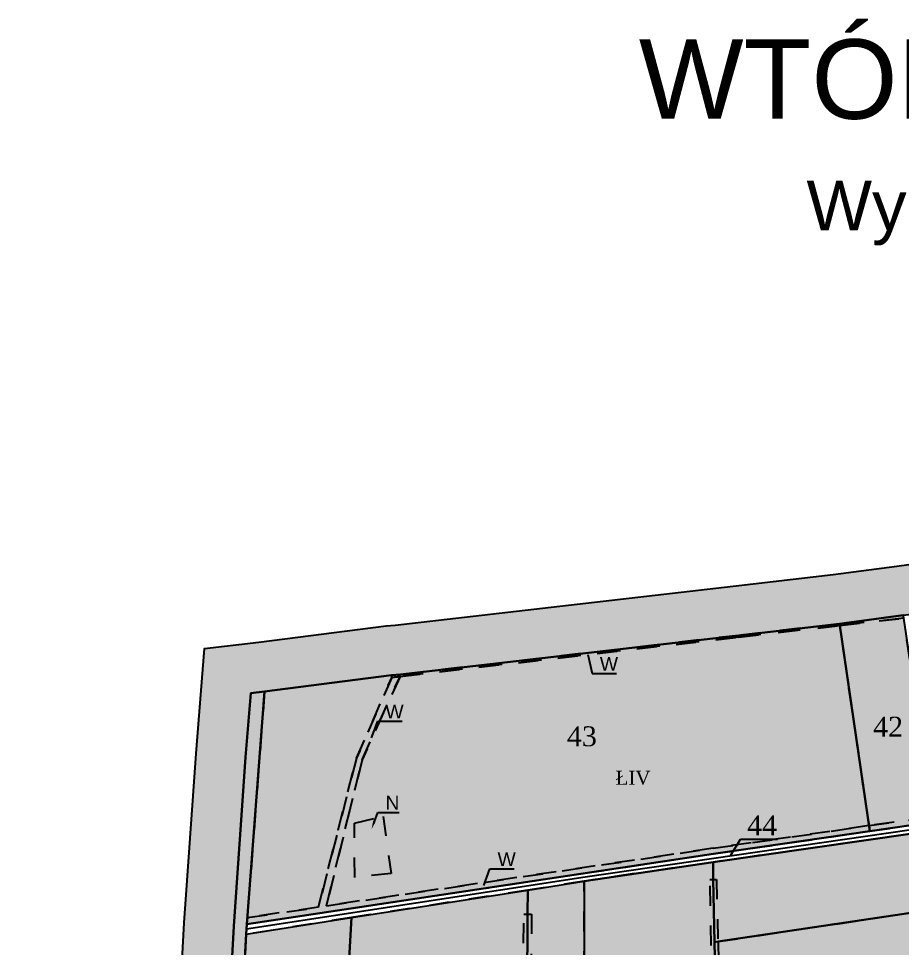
# Model space of a CAD drawing. Header units: millimetres. Extents: x 1380 to 5204, y 977 to 2350.
# Drawn here: x 1379.5 to 1824.5, y 1881.8 to 2350 of the extents above; entities that cross this region are included whole.
import ezdxf
from ezdxf import colors
from ezdxf.entities.mleader import LeaderData, LeaderLine
from ezdxf.math import Vec2, Vec3

# ---------------------------------------------------------------- set-up
doc = ezdxf.new("R2010")
doc.units = ezdxf.units.MM
doc.linetypes.add('UZYTEK', pattern=[20, 10, -10])
doc.linetypes.add('użytki', pattern=[20, 10, -10])
for name, color, linetype in [('dzialki', 18, 'Continuous'), ('Gospodarstwa', 7, 'Continuous'), ('Numeracja', 7, 'Continuous'), ('Obreb', 2, 'Continuous'), ('Odszkodowanie', 7, 'Continuous'), ('Pokolorwane użytki', 7, 'Continuous'), ('Rowy', 250, 'UZYTEK'), ('Uzytki', 250, 'UZYTEK'), ('W', 250, 'Continuous')]:
    doc.layers.add(name, color=color, linetype=linetype)
doc.layers.add('Num użytków', color=7, linetype='Continuous', true_color=0x000000)
doc.styles.add('Całkowite', font='times.ttf', dxfattribs={"height": 10})
doc.styles.get("Standard").update_dxf_attribs({"font": 'arial.ttf'})
doc.styles.add('Uzytki', font='times.ttf', dxfattribs={"height": 7})

# ---------------------------------------------------------------- blocks, each defined once
blk = doc.blocks.new('_None')

msp = doc.modelspace()

# ---------------------------------------------------------------- hatches: boundary and pattern name
at = {"layer": 'Obreb', "ltscale": 0.1, "true_color": 0xf4ee51}
h = msp.add_hatch(color=41, dxfattribs=at)
h.dxf.hatch_style = 1
h.paths.add_polyline_path([(1739.27, 2064.25), (1569.18, 2044.6), (1564.53, 2044.15), (1500.42, 2035.92), (1473.15, 2032.87), (1468.93, 1980), (1462.92, 1894.61), (1456.31, 1773.44), (1452.55, 1718.71), (1450.66, 1680.7), (1442.54, 1619.86), (1424.58, 1499.01), (1404.87, 1303.08), (1390.68, 1109.1), (1379.54, 977.39), (1416.06, 982.26), (1503.01, 993.87), (1504.63, 994.09), (1506.25, 994.3), (1621.93, 1009.75), (1623.42, 1009.95), (1726.06, 1023.65), (1744.84, 1026.16), (1749.27, 1026.75), (2001.11, 1060.37), (2068.99, 1069.43), (2152.68, 1080.6), (2558.18, 1139.98), (2925.58, 1191.89), (2950.42, 1195.27), (3034.81, 1077.94), (3080.44, 1228.22), (3101.82, 1235.05), (3049.2, 1373.09), (3047.94, 1379.97), (3036.54, 1465.16), (3034.11, 1481.41), (3037.35, 1523.54), (3064.08, 1535.14), (3042.44, 1582.63), (3034.82, 1599.34), (3026.23, 1623.42), (3022.72, 1647.12), (3015.17, 1693.82), (3010.46, 1738.63), (3007.5, 1779.8), (3007.5, 1828.93), (2995.54, 1854.86), (2982.24, 1913.84), (2978.33, 1926.18), (2939.25, 2070.19), (2911.03, 2085.83), (2875.11, 2109.04), (2851.35, 2127.45), (2832.79, 2142.28), (2800.7, 2188.75), (2762.52, 2156.94), (2761.01, 2154.88), (2592.26, 2137.52), (2569.19, 2140.22), (2541.29, 2148.28), (2358.61, 2230.49), (2370.36, 2167.83), (2372.08, 2158.65), (2124.8, 2119.92), (1843.77, 2075.91), (1839.89, 2076.73), (1821.8, 2074.33), (1789.76, 2070.08)])
h.paths.add_polyline_path([(1792.84, 2045.27), (1825.09, 2049.55), (1838.91, 2051.38), (1843.08, 2050.5), (2128.67, 2095.22), (2401.4, 2137.94), (2394.93, 2172.44), (2392, 2188.04), (2532.65, 2124.75), (2564.24, 2115.63), (2592.09, 2112.37), (2774.63, 2131.15), (2780.88, 2139.71), (2795.68, 2152.03), (2814.31, 2125.04), (2835.89, 2107.8), (2860.65, 2088.62), (2898.18, 2064.37), (2917.89, 2053.45), (2954.34, 1919.13), (2958.08, 1907.3), (2971.73, 1846.78), (2982.5, 1823.44), (2982.5, 1778.91), (2985.55, 1736.43), (2990.38, 1690.52), (2998.01, 1643.29), (3001.86, 1617.33), (3011.63, 1589.94), (3019.69, 1572.27), (3030.77, 1547.94), (3018.26, 1542.51), (3013.6, 1540.82), (3008.97, 1480.5), (3011.79, 1461.65), (3023.24, 1376.04), (3025.03, 1366.32), (3069.05, 1250.82), (3060.33, 1248.04), (3025.58, 1133.59), (2961.94, 1222.07), (2922.15, 1216.65), (2554.62, 1164.73), (2149.21, 1105.36), (2065.68, 1094.21), (1997.8, 1085.15), (1745.96, 1051.53), (1741.53, 1050.94), (1722.75, 1048.43), (1620.11, 1034.73), (1618.62, 1034.53), (1502.94, 1019.08), (1501.32, 1018.87), (1499.71, 1018.65), (1412.75, 1007.04), (1407.07, 1006.29), (1415.61, 1107.14), (1429.78, 1300.92), (1449.4, 1495.92), (1467.3, 1616.37), (1475.58, 1678.42), (1477.51, 1717.23), (1481.26, 1771.9), (1487.87, 1893.05), (1493.86, 1978.13), (1496.43, 2010.32), (1503.4, 2011.1), (1567.32, 2019.31), (1571.82, 2019.74), (1742.14, 2039.42)], flags=16)
at = {"layer": 'Pokolorwane użytki', "true_color": 0x5b8edb}
h = msp.add_hatch(color=153, dxfattribs=at)
h.dxf.hatch_style = 1
h.paths.add_polyline_path([(1825.2, 2048.11), (1825.01, 2049.54), (1825.01, 2049.54), (1792.89, 2045.27), (1792.99, 2044.4)])
at = {"layer": 'Pokolorwane użytki', "true_color": 0x3bd23d}
h = msp.add_hatch(color=93, dxfattribs=at)
h.dxf.hatch_style = 1
h.paths.add_polyline_path([(1825.2, 2048.11), (1792.99, 2044.4), (1807.76, 1943.63), (1840.17, 1948.11)])
h = msp.add_hatch(color=93, dxfattribs=at)
h.dxf.hatch_style = 1
h.paths.add_polyline_path([(1792.99, 2044.4), (1742.14, 2038.55), (1571.6, 2018.74), (1552.46, 1976.75), (1534.62, 1903.21), (1729.27, 1932.21), (1807.76, 1943.63)])
h.paths.add_polyline_path([(1563.02, 1948.31), (1567.15, 1919.56), (1548.78, 1917.5), (1548.61, 1944.93)], flags=16)
at = {"layer": 'Pokolorwane użytki', "true_color": 0x5b8edb}
h = msp.add_hatch(color=153, dxfattribs=at)
h.dxf.hatch_style = 1
h.paths.add_polyline_path([(1742.14, 2038.55), (1792.99, 2044.4), (1792.89, 2045.27), (1742.14, 2039.42), (1571.82, 2019.74), (1567.32, 2019.31), (1567.43, 2018.26), (1571.6, 2018.74)])
h = msp.add_hatch(color=153, dxfattribs=at)
h.dxf.hatch_style = 1
h.paths.add_polyline_path([(1552.46, 1976.75), (1571.6, 2018.74), (1567.43, 2018.26), (1549.67, 1977.52), (1530.47, 1902.52), (1494.73, 1897.32), (1494.48, 1894.05), (1547, 1901.96), (1635.87, 1915.34), (1664.36, 1919.63), (1729.26, 1929.4), (1729.47, 1929.43), (1808.17, 1940.82), (1807.76, 1943.63), (1729.27, 1932.21), (1534.62, 1903.21)])
at = {"layer": 'Pokolorwane użytki', "true_color": 0x3bd23d}
h = msp.add_hatch(color=93, dxfattribs=at)
h.dxf.hatch_style = 1
h.paths.add_polyline_path([(1567.43, 2018.26), (1567.32, 2019.31), (1503.4, 2011.1), (1494.73, 1897.32), (1530.47, 1902.52), (1549.67, 1977.52)])
at = {"layer": 'Pokolorwane użytki', "true_color": 0x5b8edb}
h = msp.add_hatch(color=153, dxfattribs=at)
h.dxf.hatch_style = 1
h.paths.add_polyline_path([(1481.26, 1771.9), (1477.51, 1717.23), (1475.58, 1678.42), (1467.3, 1616.37), (1449.4, 1495.92), (1429.78, 1300.92), (1415.61, 1107.14), (1407.07, 1006.29), (1412.75, 1007.04), (1419.44, 1095.83), (1419.8, 1101.49), (1420.05, 1105.48), (1431.91, 1261.38), (1447.81, 1418.28), (1447.94, 1420.64), (1448.06, 1422.99), (1455.74, 1495.26), (1456.25, 1498.1), (1456.77, 1500.95), (1468.38, 1581.98), (1482.04, 1679.83), (1484.57, 1717.07), (1494.15, 1888.9), (1494.48, 1894.05), (1503.4, 2011.1), (1496.43, 2010.32), (1493.86, 1978.13), (1487.87, 1893.05)])
at = {"layer": 'Pokolorwane użytki', "true_color": 0x3bd23d}
h = msp.add_hatch(color=93, dxfattribs=at)
h.dxf.hatch_style = 1
h.paths.add_polyline_path([(1996.74, 1924.76), (2030.4, 1968.49), (1729.28, 1925.24), (1729.29, 1916.57), (1730.95, 1916.57), (1731.7, 1885.23)])
at = {"layer": 'Pokolorwane użytki', "true_color": 0xff3333}
h = msp.add_hatch(color=20, dxfattribs=at)
h.dxf.hatch_style = 1
h.paths.add_polyline_path([(1548.78, 1917.5), (1567.15, 1919.56), (1563.02, 1948.31), (1548.61, 1944.93)])
at = {"layer": 'Pokolorwane użytki', "true_color": 0x5b8edb}
h = msp.add_hatch(color=153, dxfattribs=at)
h.dxf.hatch_style = 1
h.paths.add_polyline_path([(1840.56, 1945.46), (1840.17, 1948.11), (1807.76, 1943.63), (1808.17, 1940.82)])
at = {"layer": 'Pokolorwane użytki', "true_color": 0x3bd23d}
h = msp.add_hatch(color=93, dxfattribs=at)
h.dxf.hatch_style = 1
h.paths.add_polyline_path([(1727.64, 1916.57), (1729.29, 1916.57), (1729.28, 1925.24), (1664.36, 1915.75), (1664.13, 1750.39), (1730.8, 1763.29)])
h = msp.add_hatch(color=93, dxfattribs=at)
h.dxf.hatch_style = 1
h.paths.add_polyline_path([(1996.74, 1924.76), (1731.7, 1885.23), (1732.28, 1860.87), (1739.84, 1853.13), (1739.84, 1833.19), (1733.06, 1828.5), (1734.6, 1764.02), (1894.52, 1791.97)])
h = msp.add_hatch(color=93, dxfattribs=at)
h.dxf.hatch_style = 1
h.paths.add_polyline_path([(1664.36, 1915.75), (1635.87, 1911.13), (1635.82, 1899.12), (1637.74, 1899.12), (1637.32, 1745.21), (1664.13, 1750.39)])
at = {"layer": 'Pokolorwane użytki', "true_color": 0x5b8edb}
h = msp.add_hatch(color=153, dxfattribs=at)
h.dxf.hatch_style = 1
h.paths.add_polyline_path([(1730, 1884.98), (1729.29, 1916.57), (1727.64, 1916.57), (1730.8, 1763.29), (1732.7, 1763.65)])
h = msp.add_hatch(color=153, dxfattribs=at)
h.dxf.hatch_style = 1
h.paths.add_polyline_path([(1730.95, 1916.57), (1729.29, 1916.57), (1730, 1884.98), (1731.7, 1885.23)])
at = {"layer": 'Pokolorwane użytki', "true_color": 0x3bd23d}
h = msp.add_hatch(color=93, dxfattribs=at)
h.dxf.hatch_style = 1
h.paths.add_polyline_path([(1633.89, 1899.12), (1635.82, 1899.12), (1635.87, 1911.13), (1547.13, 1897.42), (1537.57, 1728.26), (1633, 1744.47)])
h = msp.add_hatch(color=93, dxfattribs=at)
h.dxf.hatch_style = 1
h.paths.add_polyline_path([(1547.13, 1897.42), (1494.15, 1888.9), (1484.57, 1717.07), (1500.92, 1719.92), (1500.68, 1721.68), (1537.57, 1728.26)])
at = {"layer": 'Pokolorwane użytki', "true_color": 0x5b8edb}
h = msp.add_hatch(color=153, dxfattribs=at)
h.dxf.hatch_style = 1
h.paths.add_polyline_path([(1635.82, 1899.12), (1633.89, 1899.12), (1633, 1744.47), (1635.16, 1744.84)])
h = msp.add_hatch(color=153, dxfattribs=at)
h.dxf.hatch_style = 1
h.paths.add_polyline_path([(1637.74, 1899.12), (1635.82, 1899.12), (1635.16, 1744.84), (1637.32, 1745.21)])
h = msp.add_hatch(color=153, dxfattribs=at)
h.dxf.hatch_style = 1
h.paths.add_polyline_path([(1732.7, 1763.65), (1734.6, 1764.02), (1731.7, 1885.23), (1730, 1884.98)])

# ---------------------------------------------------------------- linework, layer by layer
at = {"layer": 'dzialki'}
for points in [[(1825.2, 2048.11), (1825.01, 2049.54), (1792.89, 2045.27), (1792.99, 2044.4), (1808.17, 1940.82), (1840.56, 1945.46)], [(1792.99, 2044.4), (1792.89, 2045.27), (1742.14, 2039.42), (1571.82, 2019.74), (1567.32, 2019.31), (1503.4, 2011.1), (1494.48, 1894.05), (1729.47, 1929.43), (1808.17, 1940.82)], [(1635.87, 1911.13), (1664.36, 1915.75), (1729.28, 1925.24), (2030.4, 1968.49), (2032.24, 1968.75), (2035.65, 1974.01), (1857.91, 1947.81), (1840.56, 1945.46), (1808.17, 1940.82), (1729.47, 1929.43), (1494.48, 1894.05), (1494.15, 1888.9), (1547.13, 1897.42)], [(1729.28, 1925.24), (1729.29, 1916.57), (1730, 1884.98), (1731.7, 1885.23), (1996.74, 1924.76), (2000.91, 1925.42), (2032.24, 1968.75), (2030.4, 1968.49), (1729.28, 1925.24)], [(1664.13, 1750.39), (1664.13, 1748.87), (1732.7, 1762.01), (1732.7, 1763.65), (1730, 1884.98), (1729.29, 1916.57), (1729.28, 1925.24), (1664.36, 1915.75), (1664.13, 1750.39)], [(1732.7, 1762.01), (1892.82, 1789.92), (1897.24, 1790.69), (2000.91, 1925.42), (1996.74, 1924.76), (1731.7, 1885.23), (1730, 1884.98), (1732.7, 1763.65), (1732.7, 1762.01)], [(1635.87, 1911.13), (1664.36, 1915.75), (1664.13, 1750.39), (1664.13, 1748.87), (1635.16, 1743.35), (1635.16, 1744.84), (1635.82, 1899.12), (1635.87, 1911.13)], [(1547.13, 1897.42), (1635.87, 1911.13), (1635.82, 1899.12), (1635.16, 1744.84), (1635.16, 1743.35), (1537.66, 1726.41), (1537.57, 1728.26), (1547.13, 1897.42)], [(1494.15, 1888.9), (1547.13, 1897.42), (1537.57, 1728.26), (1537.66, 1726.41), (1500.92, 1719.92), (1484.57, 1717.07), (1494.15, 1888.9)]]:
    msp.add_lwpolyline(points, close=True, dxfattribs=at)
msp.add_lwpolyline([(1484.57, 1717.07), (1494.15, 1888.9), (1494.48, 1894.05), (1503.4, 2011.1), (1496.43, 2010.32), (1493.86, 1978.13), (1487.87, 1893.05), (1481.26, 1771.9)], dxfattribs=at)
at = {"layer": 'Obreb'}
for points in [[(1456.31, 1773.44), (1462.92, 1894.61), (1468.93, 1980), (1473.15, 2032.87), (1500.42, 2035.92), (1564.53, 2044.15), (1569.18, 2044.6), (1739.27, 2064.25), (1789.76, 2070.08), (1821.8, 2074.33), (1839.89, 2076.73), (1843.77, 2075.91), (2124.8, 2119.92), (2372.08, 2158.65), (2370.36, 2167.83), (2358.61, 2230.49), (2541.29, 2148.28), (2569.19, 2140.22), (2592.26, 2137.52), (2761.01, 2154.88)], [(1481.26, 1771.9), (1487.87, 1893.05), (1493.86, 1978.13), (1496.43, 2010.32), (1496.43, 2010.32), (1503.4, 2011.1), (1567.32, 2019.31), (1571.82, 2019.74), (1742.14, 2039.42), (1792.84, 2045.27), (1825.09, 2049.55), (1838.91, 2051.38), (1843.08, 2050.5), (2128.67, 2095.22), (2401.4, 2137.94), (2394.93, 2172.44), (2392, 2188.04), (2532.65, 2124.75), (2564.24, 2115.63), (2592.09, 2112.37), (2774.63, 2131.15)]]:
    msp.add_lwpolyline(points, dxfattribs=at)
at = {"layer": 'Odszkodowanie', "color": 3, "ltscale": 0.1}
msp.add_lwpolyline([(2033.85, 1971.23), (1664.77, 1917.74), (1494.32, 1891.48)], dxfattribs=at)
at = {"layer": 'Rowy'}
for points in [[(1825.2, 2048.11), (1825.01, 2049.54), (1825.01, 2049.54), (1792.89, 2045.27), (1792.99, 2044.4)], [(1494.73, 1897.32), (1494.48, 1894.05), (1547, 1901.96), (1635.87, 1915.34), (1664.36, 1919.63), (1729.26, 1929.4), (1808.17, 1940.82), (1840.56, 1945.46), (1857.91, 1947.81), (2035.65, 1974.01), (2037.48, 1976.29), (1857.51, 1950.8), (1840.17, 1948.11), (1807.76, 1943.63), (1729.27, 1932.21), (1534.62, 1903.21), (1552.46, 1976.75), (1571.6, 2018.74), (1567.43, 2018.26), (1549.67, 1977.52), (1530.47, 1902.52), (1494.73, 1897.32)], [(1727.64, 1916.57), (1730.95, 1916.57), (1734.6, 1764.02), (1730.8, 1763.29), (1727.64, 1916.57)], [(1633.89, 1899.12), (1637.74, 1899.12), (1637.32, 1745.21), (1633, 1744.47), (1633.89, 1899.12)]]:
    msp.add_lwpolyline(points, close=True, dxfattribs=at)
at = {"layer": 'Rowy', "linetype": 'UZYTEK'}
msp.add_lwpolyline([(1742.14, 2038.55), (1792.99, 2044.4), (1792.89, 2045.27), (1742.14, 2039.42), (1571.82, 2019.74), (1567.32, 2019.31), (1567.43, 2018.26), (1571.6, 2018.74)], close=True, dxfattribs=at)
at = {"layer": 'Uzytki'}
for points in [[(1825.2, 2048.11), (1792.99, 2044.4), (1807.76, 1943.63), (1840.17, 1948.11)], [(1792.99, 2044.4), (1742.14, 2038.55), (1571.6, 2018.74), (1552.46, 1976.75), (1534.62, 1903.21), (1729.27, 1932.21), (1807.76, 1943.63)], [(1547, 1901.96), (1635.87, 1915.34), (1664.36, 1919.63), (1729.26, 1929.4), (1729.47, 1929.43), (1808.17, 1940.82), (1807.76, 1943.63), (1729.27, 1932.21), (1534.62, 1903.21), (1552.46, 1976.75), (1571.6, 2018.74), (1567.43, 2018.26), (1549.67, 1977.52), (1530.47, 1902.52), (1494.73, 1897.32), (1494.48, 1894.05)], [(1567.43, 2018.26), (1567.32, 2019.31), (1503.4, 2011.1), (1494.73, 1897.32), (1530.47, 1902.52), (1549.67, 1977.52)], [(1996.74, 1924.76), (2030.4, 1968.49), (1729.28, 1925.24), (1729.29, 1916.57), (1730.95, 1916.57), (1731.7, 1885.23)], [(1548.61, 1944.93), (1563.02, 1948.31), (1567.15, 1919.56), (1548.78, 1917.5), (1548.61, 1944.93)], [(1563.02, 1948.31), (1567.15, 1919.56), (1548.78, 1917.5), (1548.61, 1944.93)], [(1840.56, 1945.46), (1840.17, 1948.11), (1807.76, 1943.63), (1808.17, 1940.82)], [(1727.64, 1916.57), (1729.29, 1916.57), (1729.28, 1925.24), (1664.36, 1915.75), (1664.13, 1750.39), (1730.8, 1763.29)], [(1996.74, 1924.76), (1731.7, 1885.23), (1734.6, 1764.02), (1894.52, 1791.97)], [(1664.36, 1915.75), (1635.87, 1911.13), (1635.82, 1899.12), (1637.74, 1899.12), (1637.32, 1745.21), (1664.13, 1750.39)], [(1664.36, 1915.75), (1635.87, 1911.13), (1635.82, 1899.12), (1637.74, 1899.12), (1637.32, 1745.21), (1664.13, 1750.39)], [(1633.89, 1899.12), (1635.82, 1899.12), (1635.87, 1911.13), (1547.13, 1897.42), (1537.57, 1728.26), (1633, 1744.47)], [(1547.13, 1897.42), (1494.15, 1888.9), (1484.57, 1717.07), (1500.92, 1719.92), (1500.68, 1721.68), (1537.57, 1728.26)]]:
    msp.add_lwpolyline(points, close=True, dxfattribs=at)

# ---------------------------------------------------------------- texts
at = {"layer": 'Gospodarstwa', "color": 250, "linetype": 'użytki'}
for s, height, p in [('WTÓRNE STUDIUM UŻYTKOWANIA', 40, (1691.84, 2299.52)), ('Wykonanie na podstawie mapy ewidencyjnej', 25, (1776.28, 2243.29))]:
    msp.add_text(s, height=height, dxfattribs=at).set_placement(p)
at = {"layer": 'Num użytków', "insert": (1680.11, 1971.22), "char_height": 7, "width": 23.0629, "attachment_point": 1, "style": 'Uzytki'}
msp.add_mtext('ŁIV', dxfattribs=at)
at = {"layer": 'Numeracja', "char_height": 10, "attachment_point": 1, "style": 'Całkowite'}
for s, insert, width in [('42', (1809.8, 1998.44), 14.6412), ('43', (1655.61, 1993.63), 24.5146)]:
    msp.add_mtext(s, dxfattribs=dict(at, insert=insert, width=width))

# ---------------------------------------------------------------- leaders
at = {"layer": 'Num użytków'}
ml = msp.add_multileader_mtext('Standard', dxfattribs=at)
ml.set_content('N', color=256)
ml.set_leader_properties()
ml.build(insert=Vec2(0, 0))
ml.multileader.update_dxf_attribs({"text_left_attachment_type": 5, "text_right_attachment_type": 0, "text_top_attachment_type": 10, "text_bottom_attachment_type": 10})
ctx = ml.context
ctx.base_point, ctx.char_height, ctx.plane_origin = Vec3(1562.22, 1950.26), 7, Vec3(1557.28, 1941.94)
ctx.left_attachment, ctx.right_attachment, ctx.top_attachment, ctx.bottom_attachment = 5, 0, 10, 10
notes = []
notes.append((ctx, [(0, (1, 1, 0), (1560.35, 1950.26), (1, 0), 1.86, [(0, [(1557.28, 1941.94)], 0, [])])]))
ctx.mtext.insert, ctx.mtext.flow_direction = Vec3(1564.22, 1958.66), 5
at = {"layer": 'Numeracja'}
ml = msp.add_multileader_mtext('Standard', dxfattribs=at)
ml.set_content('\\A1;44', color=256, style='Całkowite')
ml.set_leader_properties()
ml.set_arrow_properties(name='NONE')
ml.build(insert=Vec2(0, 0))
ml.multileader.update_dxf_attribs({"text_left_attachment_type": 6, "text_right_attachment_type": 6})
ctx = ml.context
ctx.base_point, ctx.char_height, ctx.plane_origin = Vec3(1744.35, 1936.76), 10, Vec3(1738.17, 1928.69)
ctx.left_attachment, ctx.right_attachment = 6, 6
notes.append((ctx, [(0, (1, 1, 0), (1743.05, 1936.76), (1, 0), 1.3, [(0, [(1738.17, 1928.69)], 0, [])])]))
ctx.mtext.insert, ctx.mtext.flow_direction = Vec3(1746.35, 1948.76), 5
at = {"layer": 'W'}
ml = msp.add_multileader_mtext('Standard', dxfattribs=at)
ml.set_content('W', color=256)
ml.set_leader_properties()
ml.set_arrow_properties(name='NONE')
ml.build(insert=Vec2(0, 0))
ml.multileader.update_dxf_attribs({"text_left_attachment_type": 5, "text_right_attachment_type": 0, "text_top_attachment_type": 10, "text_bottom_attachment_type": 10})
ctx = ml.context
ctx.base_point, ctx.char_height, ctx.plane_origin = Vec3(1670.17, 2020.18), 7, Vec3(1666.2, 2029.74)
ctx.left_attachment, ctx.right_attachment, ctx.top_attachment, ctx.bottom_attachment = 5, 0, 10, 10
notes.append((ctx, [(0, (1, 1, 0), (1668.31, 2020.18), (1, 0), 1.86, [(0, [(1666.2, 2029.74)], 0, [])])]))
ctx.mtext.insert, ctx.mtext.flow_direction = Vec3(1672.17, 2028.58), 5
ml = msp.add_multileader_mtext('Standard', dxfattribs=at)
ml.set_content('W', color=256)
ml.set_leader_properties()
ml.set_arrow_properties(name='NONE')
ml.build(insert=Vec2(0, 0))
ml.multileader.update_dxf_attribs({"text_left_attachment_type": 5, "text_right_attachment_type": 0, "text_top_attachment_type": 10, "text_bottom_attachment_type": 10})
ctx = ml.context
ctx.base_point, ctx.char_height, ctx.plane_origin = Vec3(1562.22, 1996.19), 7, Vec3(1557.29, 1987.87)
ctx.left_attachment, ctx.right_attachment, ctx.top_attachment, ctx.bottom_attachment = 5, 0, 10, 10
notes.append((ctx, [(0, (1, 1, 0), (1560.36, 1996.19), (1, 0), 1.86, [(0, [(1557.29, 1987.87)], 0, [])])]))
ctx.mtext.insert, ctx.mtext.flow_direction = Vec3(1564.22, 2004.59), 5
ml = msp.add_multileader_mtext('Standard', dxfattribs=at)
ml.set_content('W', color=256)
ml.set_leader_properties()
ml.set_arrow_properties(name='NONE')
ml.build(insert=Vec2(0, 0))
ml.multileader.update_dxf_attribs({"text_left_attachment_type": 5, "text_right_attachment_type": 0, "text_top_attachment_type": 10, "text_bottom_attachment_type": 10})
ctx = ml.context
ctx.base_point, ctx.char_height, ctx.plane_origin = Vec3(1618.67, 1921.84), 7, Vec3(1613.73, 1913.52)
ctx.left_attachment, ctx.right_attachment, ctx.top_attachment, ctx.bottom_attachment = 5, 0, 10, 10
notes.append((ctx, [(0, (1, 1, 0), (1616.8, 1921.84), (1, 0), 1.86, [(0, [(1613.73, 1913.52)], 0, [])])]))
ctx.mtext.insert, ctx.mtext.flow_direction = Vec3(1620.67, 1930.24), 5
for ctx, leaders in notes:
    for number, flags, end, landing, length, lines in leaders:
        leader = LeaderData()
        leader.index, (leader.has_last_leader_line, leader.has_dogleg_vector, leader.attachment_direction) = number, flags
        leader.last_leader_point, leader.dogleg_vector, leader.dogleg_length = Vec3(end), Vec3(landing), length
        for number, points, colour, breaks in lines:
            line = LeaderLine()
            line.index, line.vertices, line.color, line.breaks = number, Vec3.list(points), colors.encode_raw_color(colour), breaks
            leader.lines.append(line)
        ctx.leaders.append(leader)

doc.saveas('drawing.dxf')
